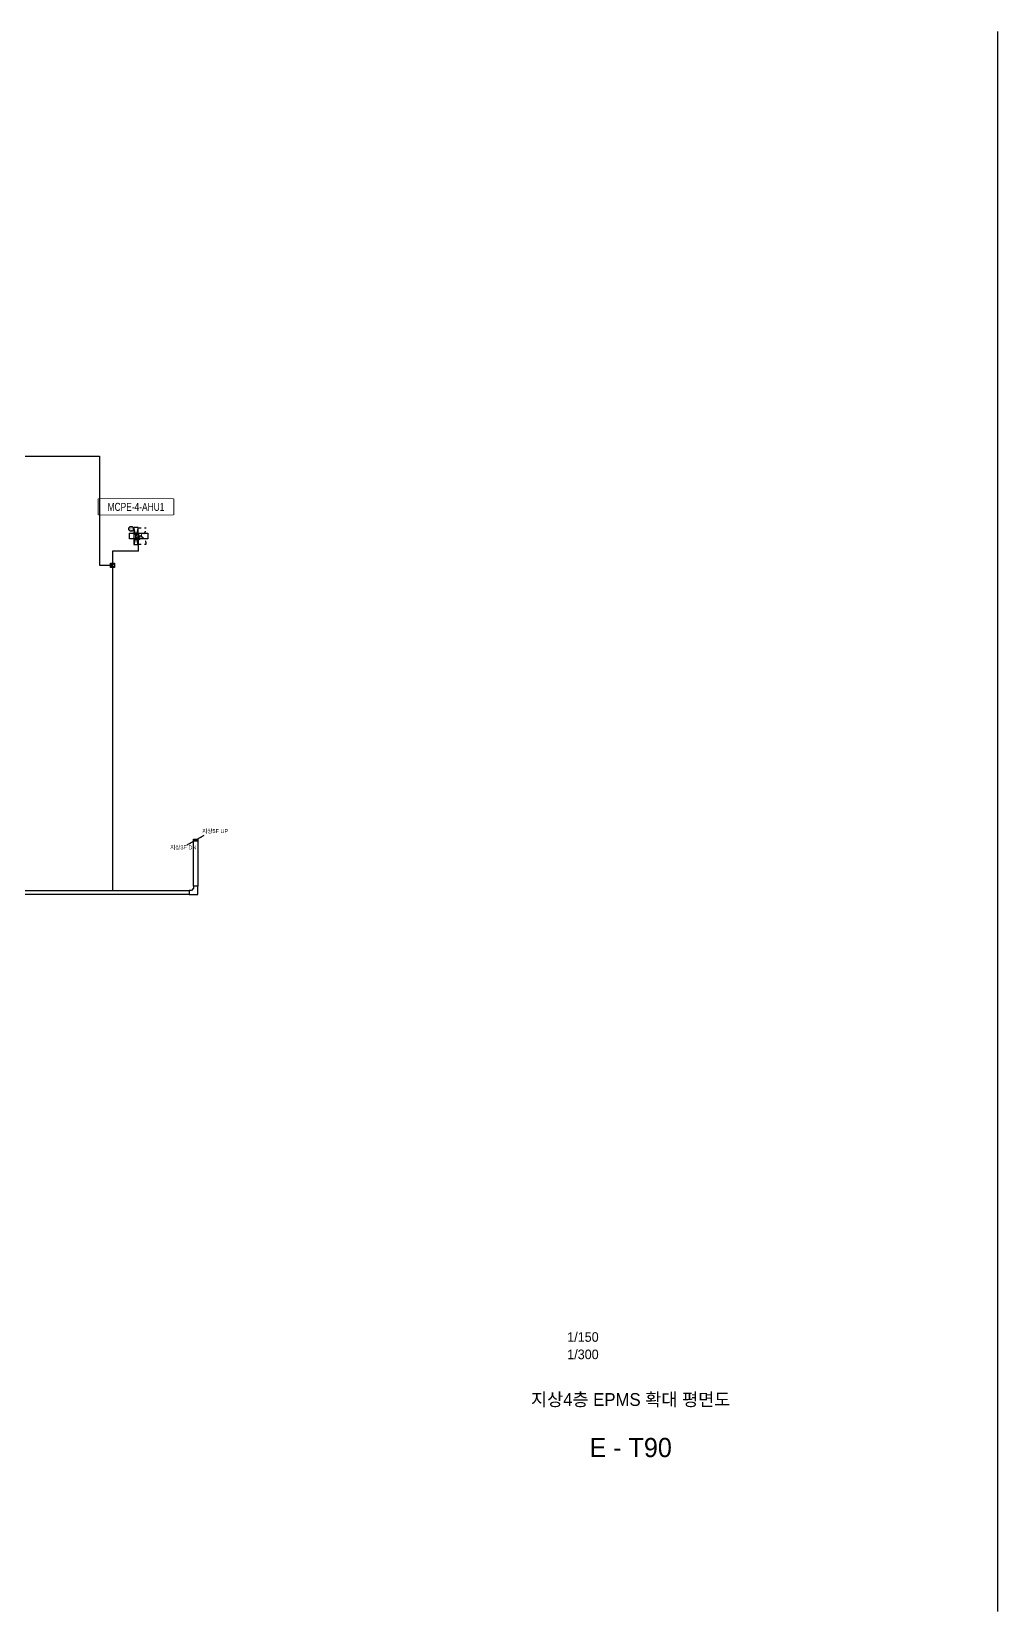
# Model space of a CAD drawing. Header units: millimetres. Extents: x 89450 to 753248, y -530175 to 1209785.
# Drawn here: x 340860 to 386107, y 366067 to 440088 of the extents above; entities that cross this region are included whole.
import ezdxf
from ezdxf.enums import TextEntityAlignment as Align

# ---------------------------------------------------------------- set-up
doc = ezdxf.new("R2010")
doc.units = ezdxf.units.MM
doc.header["$LTSCALE"] = 150
doc.linetypes.add('CONTINOUS', pattern=[0])
doc.linetypes.add('D1', pattern=[3, 1, -1, 1])
for name, color, linetype in [('------01 Motor Control Panel or Center', 4, 'Continuous'), ('-----29 Cable Schedule', 1, 'Continuous'), ('-----29 Indicator', 1, 'Continuous'), ('-----41 Drawing Title', 2, 'Continuous'), ('-----42 Drawing Number', 2, 'Continuous'), ('-----43 Drawing Scale', 3, 'Continuous'), ('-----99 EPMS CABLE DUCT', 4, 'Continuous'), ('-----99 EPMS CONDUIT', 4, 'Continuous'), ('-----99 EPMS DEVICE', 3, 'Continuous')]:
    doc.layers.add(name, color=color, linetype=linetype)
doc.styles.add('ELEC', font='')
doc.styles.get('ELEC').set_extended_font_data('Dotum')

# ---------------------------------------------------------------- blocks, each defined once
blk = doc.blocks.new('MCP_EQUIPMENT-2')
at = {"color": 161}
for p, q in [((200, 400), (0, -400)), ((200, -400), (0, 400))]:
    blk.add_line(p, q, dxfattribs=at)
at = {"color": 161, "linetype": 'D1'}
for p, q in [((200, 380), (580, 380)), ((200, -380), (580, -380))]:
    blk.add_line(p, q, dxfattribs=at)
at = {"color": 161}
blk.add_lwpolyline([(200, 400), (0, 400), (0, -400), (200, -400)], close=True, dxfattribs=at)
at = {"color": 161, "linetype": 'D1'}
for centre, start, end in [((200, 380), 270, 0), ((200, -380), 0, 90)]:
    blk.add_arc(centre, 380, start, end, dxfattribs=at)

msp = doc.modelspace()

# ---------------------------------------------------------------- linework, layer by layer
at = {"layer": '------01 Motor Control Panel or Center', "linetype": 'CONTINOUS', "elevation": 0}
msp.add_lwpolyline([(347502, 418190), (347502, 417450), (343998, 417450), (343998, 418190)], close=True, dxfattribs=at)
at = {"layer": '-----29 Cable Schedule'}
for p, q in [((386107, 440088), (386107, 406357)), ((386107, 406357), (386107, 366067))]:
    msp.add_line(p, q, dxfattribs=at)
at = {"layer": '-----29 Indicator'}
msp.add_circle((345522, 416792), 114, dxfattribs=at)
at = {"layer": '-----99 EPMS CABLE DUCT'}
for p, q in [((319349, 420198), (344045, 420198)), ((344045, 415084), (344649, 415084)), ((348545, 402200), (348139, 401966)), ((348455, 402240), (348635, 402160)), ((348455, 402160), (348635, 402240)), ((348545, 402200), (348951, 402434))]:
    msp.add_line(p, q, dxfattribs=at)
at = {"layer": '-----99 EPMS CABLE DUCT', "elevation": 0}
for points in [[(348139, 401966, 0, 70, 0), (348315, 402067, 40, 40, 0)], [(348951, 402434, 0, 70, 0), (348775, 402333, 40, 40, 0)]]:
    msp.add_lwpolyline(points, format="xyseb", dxfattribs=at)
for points in [[(348445, 402250), (348645, 402250), (348645, 400052), (348445, 400052)], [(348445, 402250), (348645, 402250), (348645, 402150), (348445, 402150)], [(348455, 402240), (348635, 402240), (348635, 402160), (348455, 402160)], [(336500, 399852), (348245, 399852), (348245, 399652), (336500, 399652)]]:
    msp.add_lwpolyline(points, close=True, dxfattribs=at)
msp.add_lwpolyline([(348245, 399852), (348245, 399652), (348645, 399652), (348645, 400052), (348445, 400052), (348445, 399952), (348345, 399852), (348245, 399852)], dxfattribs=at)
at = {"layer": '-----99 EPMS CABLE DUCT'}
msp.add_circle((348545, 402200), 10, dxfattribs=at)
at = {"layer": '-----99 EPMS CONDUIT'}
for p, q in [((345874, 415749), (345874, 416325)), ((345874, 415749), (344649, 415749)), ((344649, 415749), (344649, 399852)), ((344749, 415184), (344549, 414984)), ((344549, 415184), (344749, 414984))]:
    msp.add_line(p, q, dxfattribs=at)
at = {"layer": '-----99 EPMS CONDUIT', "elevation": 0}
msp.add_lwpolyline([(344549, 415184), (344749, 415184), (344749, 414984), (344549, 414984)], close=True, dxfattribs=at)
at = {"layer": '-----99 EPMS CONDUIT'}
msp.add_arc((345874, 416325), 63.8, 300, 240, dxfattribs=at)
at = {"layer": '-----99 EPMS DEVICE', "color": 2, "elevation": 0}
msp.add_lwpolyline([(346304, 416325), (345444, 416325), (345444, 416595), (346304, 416595)], close=True, dxfattribs=at)

# ---------------------------------------------------------------- block references
at = {"layer": '------01 Motor Control Panel or Center'}
msp.add_blockref('MCP_EQUIPMENT-2', (345650, 416450), dxfattribs=at)

# ---------------------------------------------------------------- texts
at = {"layer": '-----29 Indicator', "style": 'ELEC', "width": 0.6}
msp.add_text('506', height=150, dxfattribs=at).set_placement((345522, 416792), align=Align.MIDDLE_CENTER)
at = {"layer": '-----41 Drawing Title', "style": 'ELEC'}
msp.add_text('지상4층 EPMS 확대 평면도', height=600, dxfattribs=at).set_placement((368925, 375995), align=Align.MIDDLE_CENTER)
at = {"layer": '-----42 Drawing Number', "style": 'ELEC'}
msp.add_text('E - T90', height=900, dxfattribs=at).set_placement((368925, 373745), align=Align.MIDDLE_CENTER)
at = {"layer": '-----43 Drawing Scale', "style": 'ELEC'}
for s, p in [('1/150', (366690, 378925)), ('1/300', (366690, 378110))]:
    msp.add_text(s, height=450, dxfattribs=at).set_placement(p, align=Align.MIDDLE_CENTER)
at = {"layer": '-----99 EPMS CABLE DUCT', "style": 'ELEC'}
for s, p in [('지상5F UP', (348850, 402534)), ('지상3F DN', (347349, 401769))]:
    msp.add_text(s, height=187.7, dxfattribs=at).set_placement(p)
at = {"layer": '-----99 EPMS DEVICE', "color": 2, "style": 'ELEC', "width": 0.9}
msp.add_text('DM', height=168, dxfattribs=at).set_placement((345864, 416460), align=Align.MIDDLE)

# ---------------------------------------------------------------- next in the draw order: wipeouts: each hides what was drawn before it
at = {"color": 1}
msp.add_wipeout([(343998, 418190), (347502, 418190), (347502, 417450), (343998, 417450)], dxfattribs=at).dxf.layer = '------01 Motor Control Panel or Center'

# ---------------------------------------------------------------- next in the draw order: linework, layer by layer
at = {"layer": '-----99 EPMS CABLE DUCT'}
msp.add_line((344045, 420198), (344045, 415084), dxfattribs=at)

# ---------------------------------------------------------------- next in the draw order: texts
at = {"layer": '------01 Motor Control Panel or Center', "linetype": 'CONTINOUS', "style": 'ELEC', "width": 0.8}
msp.add_text('MCPE-4-AHU1', height=375, dxfattribs=at).set_placement((345750, 417820), align=Align.MIDDLE)

doc.saveas('drawing.dxf')
